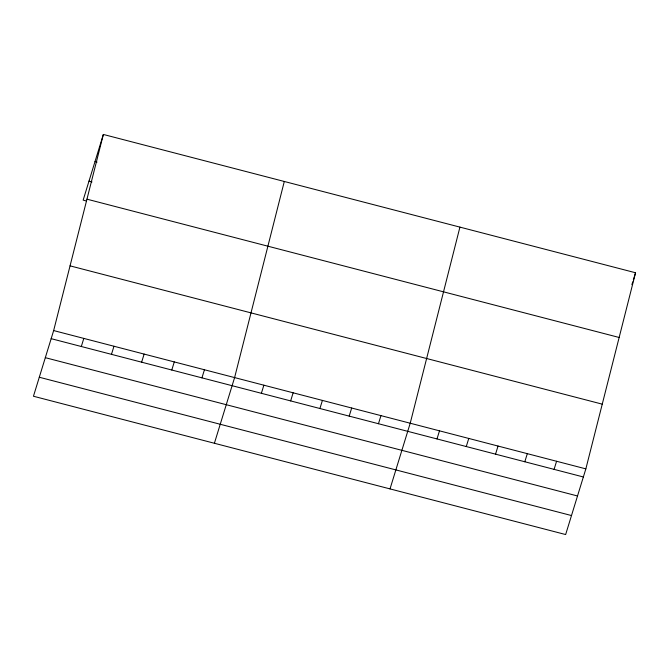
<?xml version="1.0" encoding="UTF-8"?>
<svg xmlns="http://www.w3.org/2000/svg" width="669" height="669" viewBox="0 0 669 669"><rect width="100%" height="100%" fill="white"/><g stroke="black" fill="none" stroke-linecap="round" stroke-linejoin="round"><path stroke-width="1" d="M53.654 330.57L103.352 134.452L635.55 272.76L585.852 468.869L565.648 534.548L33.45 396.24L53.654 330.57L585.852 468.869M284.3 181.475L234.602 377.592L214.398 443.263M459.929 227.117L410.222 423.226L390.019 488.905M103.352 134.452L83.148 200.131L86.167 200.917M81.317 346.509L83.809 338.405M111.472 354.344L113.973 346.241M141.636 362.18L144.128 354.077M171.791 370.024L174.283 361.912M201.946 377.86L204.446 369.756M261.378 393.305L263.87 385.193M290.647 400.907L293.139 392.803M319.916 408.516L322.416 400.413M349.193 416.118L351.685 408.015M378.462 423.728L380.954 415.625M436.999 438.939L439.491 430.836M466.268 446.549L468.768 438.446M495.545 454.159L498.037 446.047M524.814 461.761L527.306 453.657M554.083 469.37L556.575 461.267M631.887 284.668L632.765 281.816M633.334 279.968L635.55 272.76M95.015 161.555L97.03 162.082M88.994 181.132L92.013 181.918M86.953 199.17L619.151 337.477M70.053 265.852L602.251 404.151M51.162 338.673L583.351 476.972M45.316 357.672L577.506 495.972M39.295 377.241L571.485 515.548"/></g></svg>
